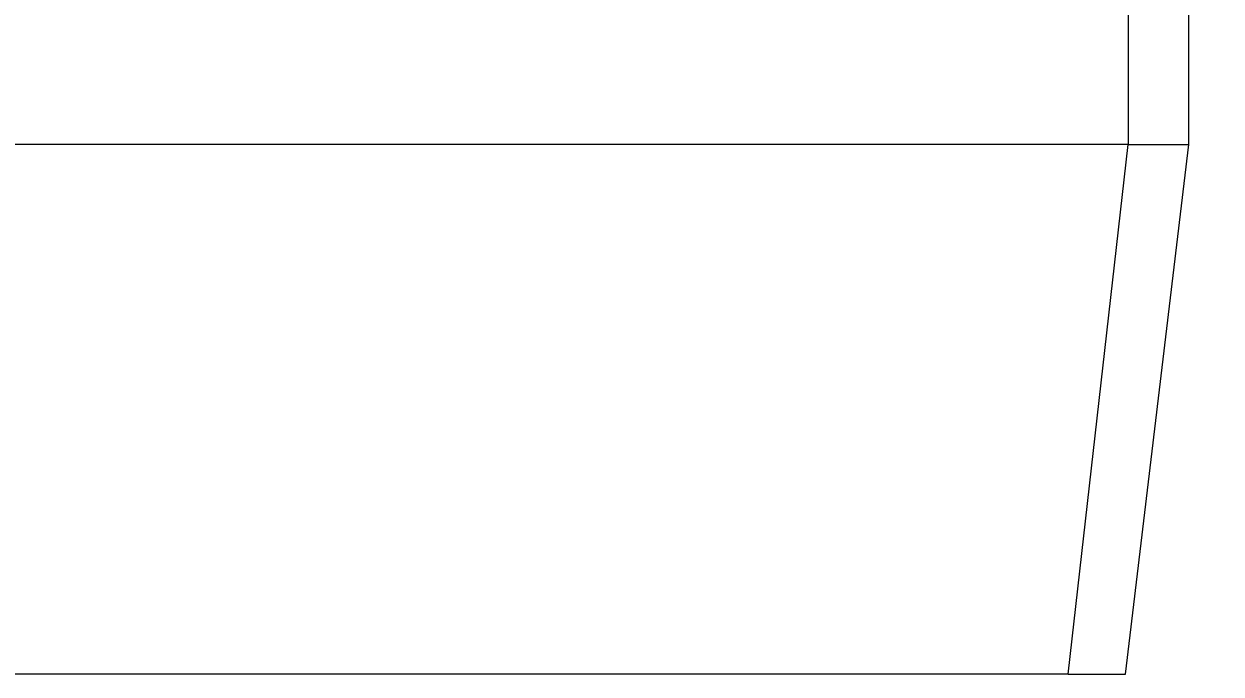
# Model space of a CAD drawing. Header units: millimetres. Extents: x 2915 to 5291, y 1031 to 4391.
# Drawn here: x 4782.65 to 4799.55, y 2238.01 to 2247.19 of the extents above; entities that cross this region are included whole.
import ezdxf

# ---------------------------------------------------------------- set-up
doc = ezdxf.new("R2010")
doc.units = ezdxf.units.MM
doc.styles.get("Standard").update_dxf_attribs({"font": 'arial.ttf'})
doc.dimstyles.new('ISO-25', dxfattribs={"dimtxt": 17, "dimasz": 17, "dimexe": 1.25, "dimexo": 0.625, "dimgap": 5, "dimtad": 1, "dimtih": 1, "dimtoh": 1, "dimdec": 1, "dimdsep": 46, "dimtxsty": 'Standard', "dimcen": 0, "dimclrd": 3, "dimclre": 3, "dimclrt": 4, "dimadec": 0, "dimazin": 0, "dimtfac": 1, "dimtdec": 1, "dimtmove": 0, "dimatfit": 3, "dimfxl": 1, "dimarcsym": 0})

# ---------------------------------------------------------------- blocks, each defined once
blk = doc.blocks.new('*D11')
at = {"color": 3, "lineweight": -2, "transparency": 16777216}
for p, q in [((4462.48, 3133.446), (4222.196, 3133.446)), ((4223.446, 3116.446), (4223.446, 2549.911)), ((4223.446, 1951.089), (4223.446, 2517.623)), ((4801.666, 1934.089), (4222.196, 1934.089))]:
    blk.add_line(p, q, dxfattribs=at)
at = {"color": 3, "transparency": 16777216}
for points in [[(4220.612, 3116.446), (4226.279, 3116.446), (4223.446, 3133.446)], [(4220.612, 1951.089), (4226.279, 1951.089), (4223.446, 1934.089)]]:
    blk.add_solid(points, dxfattribs=at)
at = {"layer": 'Defpoints', "color": 0, "transparency": 16777216}
for p in [(4463.105, 3133.446), (4223.446, 1934.089), (4802.291, 1934.089)]:
    blk.add_point(p, dxfattribs=at)
at = {"color": 4, "transparency": 16777216, "insert": (4223.446, 2533.767), "char_height": 17, "attachment_point": 5}
blk.add_mtext('(1180~1430)', dxfattribs=at)

msp = doc.modelspace()

# ---------------------------------------------------------------- linework, layer by layer
at = {"linetype": 'Continuous', "lineweight": 18, "extrusion": (0, 1, 0)}
for p, q in [((4799.091, 2245.483), (4799.091, 2253.483)), ((4798.236, 2245.483), (4765.491, 2245.483)), ((4798.199, 2238.005), (4799.091, 2245.483)), ((4798.236, 2245.483), (4799.091, 2245.483))]:
    msp.add_line(p, q, dxfattribs=at)
at = {"linetype": 'Continuous', "lineweight": 13, "extrusion": (0, 1, 0)}
for p, q in [((4798.236, 2247.422), (4798.236, 2245.483)), ((4797.389, 2238.005), (4798.236, 2245.483)), ((4797.389, 2238.005), (4766.384, 2238.005)), ((4797.389, 2238.005), (4798.199, 2238.005))]:
    msp.add_line(p, q, dxfattribs=at)

# ---------------------------------------------------------------- dimensions: what is measured, and where the dimension line sits
dim = msp.add_linear_dim(base=(4223.446, 1934.089), p1=(4463.105, 3133.446), p2=(4802.291, 1934.089), angle=90, text='(1180~1430)', dimstyle='ISO-25')
dim.commit()
dim.dimension.update_dxf_attribs({"geometry": '*D11', "text_midpoint": (4223.446, 2533.767)})

doc.saveas('drawing.dxf')
